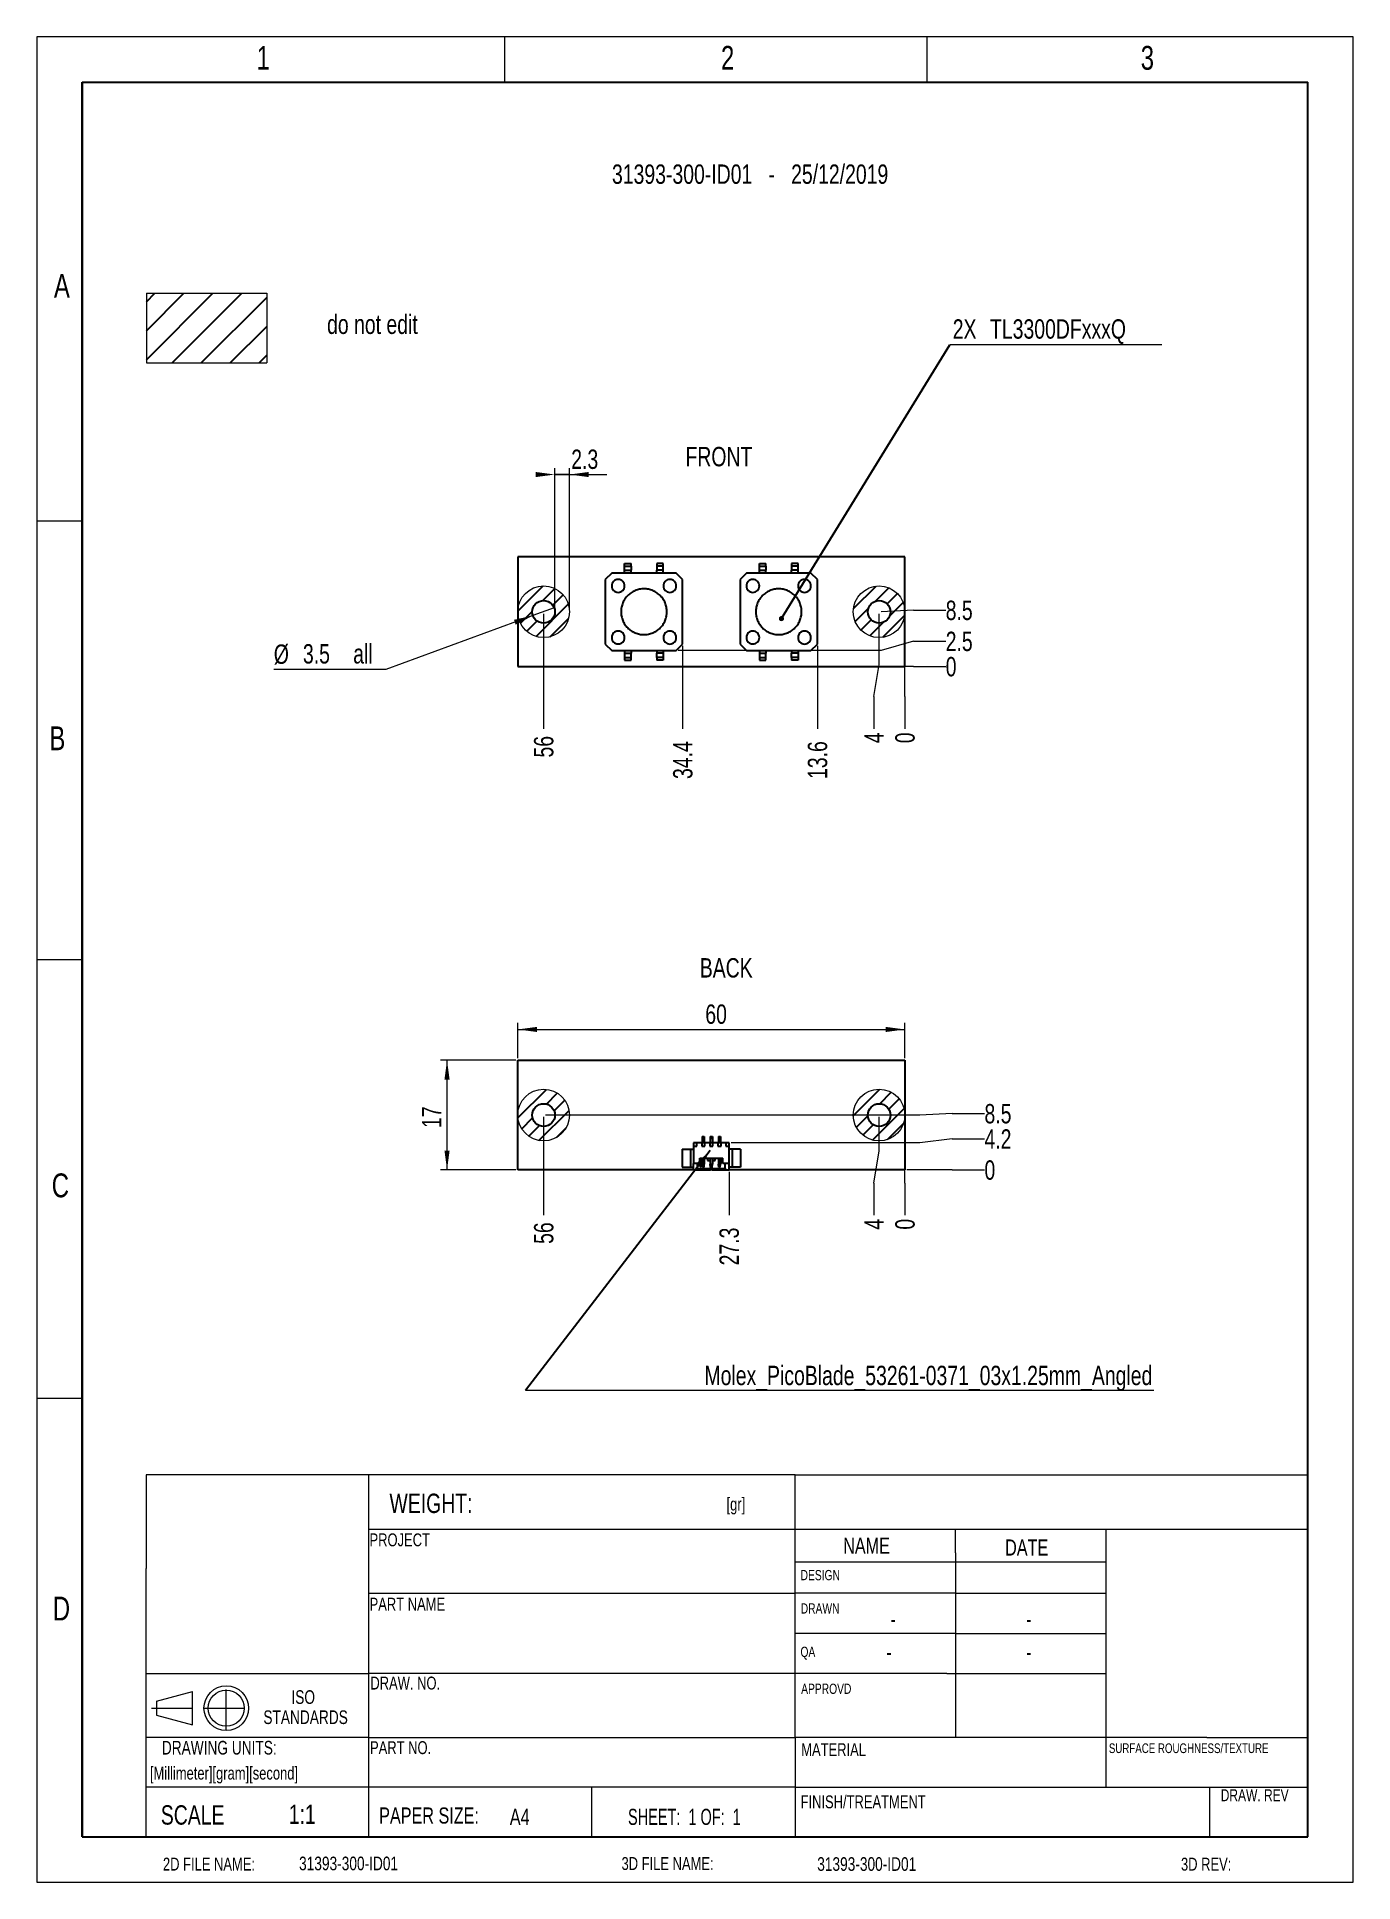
# Model space of a CAD drawing. Header units: millimetres. Extents: x 4 to 208, y 5 to 291.
import ezdxf

# ---------------------------------------------------------------- set-up
doc = ezdxf.new("R2010")
doc.units = ezdxf.units.MM
doc.linetypes.add('CENTER', pattern=[10.16, 6.35, -1.27, 1.27, -1.27])
doc.styles.add('SLDTEXTSTYLE0', font='TXT', dxfattribs={"width": 0.75})
doc.styles.add('SLDTEXTSTYLE1', font='TXT', dxfattribs={"width": 0.671875})
doc.dimstyles.new('SLDDIMSTYLE0', dxfattribs={"dimtxt": 3, "dimasz": 3, "dimexe": 0, "dimexo": 0.0625, "dimgap": 0.75, "dimtad": 0, "dimtih": 1, "dimtoh": 1, "dimdec": 0, "dimrnd": 1e-09, "dimdsep": 46, "dimtxsty": 'SLDTEXTSTYLE0', "dimblk1": 'NONE', "dimblk2": 'NONE', "dimsah": 1, "dimcen": 0.09, "dimadec": 0, "dimazin": 2, "dimtfac": 1, "dimtdec": 0, "dimtofl": 0, "dimtmove": 0, "dimatfit": 3, "dimldrblk": 'NONE', "dimfxl": 1, "dimfrac": 2, "dimtolj": 1, "dimtzin": 12, "dimarcsym": 0})
doc.dimstyles.new('SLDDIMSTYLE1', dxfattribs={"dimtxt": 3, "dimasz": 3, "dimexe": 0, "dimexo": 0.0625, "dimgap": 0.75, "dimtad": 0, "dimtih": 1, "dimtoh": 1, "dimdec": 1, "dimrnd": 1e-09, "dimzin": 12, "dimdsep": 46, "dimtxsty": 'SLDTEXTSTYLE0', "dimblk1": 'NONE', "dimblk2": 'NONE', "dimsah": 1, "dimcen": 0.09, "dimadec": 0, "dimazin": 3, "dimtfac": 1, "dimtdec": 1, "dimtofl": 0, "dimtmove": 0, "dimatfit": 3, "dimldrblk": 'NONE', "dimfxl": 1, "dimfrac": 2, "dimtolj": 1, "dimtzin": 12, "dimarcsym": 0})
doc.dimstyles.new('SLDDIMSTYLE2', dxfattribs={"dimtxt": 3, "dimasz": 3, "dimexe": 0, "dimexo": 0.0625, "dimgap": 0.75, "dimtad": 1, "dimdec": 1, "dimrnd": 1e-09, "dimzin": 12, "dimdsep": 46, "dimtxsty": 'SLDTEXTSTYLE0', "dimsah": 1, "dimcen": 0.09, "dimadec": 0, "dimazin": 3, "dimtfac": 1, "dimtdec": 1, "dimtmove": 0, "dimatfit": 0, "dimfxl": 1, "dimfrac": 2, "dimtolj": 1, "dimtzin": 12, "dimarcsym": 0})
doc.dimstyles.new('SLDDIMSTYLE3', dxfattribs={"dimtxt": 3, "dimasz": 3, "dimexe": 0, "dimexo": 0.0625, "dimgap": 0.75, "dimtad": 0, "dimtih": 1, "dimtoh": 1, "dimdec": 1, "dimrnd": 1e-09, "dimzin": 12, "dimdsep": 46, "dimtxsty": 'SLDTEXTSTYLE0', "dimblk1": 'NONE', "dimsah": 1, "dimcen": 0, "dimadec": 0, "dimazin": 3, "dimtfac": 1, "dimtdec": 1, "dimtmove": 0, "dimatfit": 3, "dimldrblk": 'NONE', "dimfxl": 1, "dimfrac": 2, "dimtolj": 1, "dimtzin": 12, "dimarcsym": 0})
doc.dimstyles.new('SLDDIMSTYLE4', dxfattribs={"dimtxt": 0.18, "dimasz": 0.8, "dimexe": 0, "dimexo": 0.0625, "dimgap": 0, "dimtad": 0, "dimtih": 1, "dimtoh": 1, "dimdec": 0, "dimrnd": 1e-09, "dimzin": 0, "dimdsep": 46, "dimtxsty": 'Standard', "dimblk1": 'DOT', "dimblk2": 'DOT', "dimsah": 1, "dimcen": 0.09, "dimadec": 0, "dimazin": 0, "dimtfac": 0.8, "dimtdec": 0, "dimtofl": 0, "dimtmove": 0, "dimatfit": 3, "dimldrblk": 'DOT', "dimfxl": 1, "dimfrac": 2, "dimtolj": 1, "dimtzin": 0, "dimarcsym": 0})
doc.dimstyles.new('SLDDIMSTYLE5', dxfattribs={"dimtxt": 3, "dimasz": 3, "dimexe": 0, "dimexo": 0.0625, "dimgap": 0.75, "dimtad": 1, "dimdec": 1, "dimrnd": 1e-09, "dimzin": 12, "dimdsep": 46, "dimtxsty": 'SLDTEXTSTYLE0', "dimsah": 1, "dimcen": 0.09, "dimadec": 0, "dimazin": 3, "dimtfac": 1, "dimtdec": 1, "dimtofl": 0, "dimtmove": 0, "dimatfit": 3, "dimfxl": 1, "dimfrac": 2, "dimtolj": 1, "dimtzin": 12, "dimarcsym": 0})
doc.dimstyles.new('SLDDIMSTYLE6', dxfattribs={"dimtxt": 0.18, "dimasz": 3, "dimexe": 0, "dimexo": 0.0625, "dimgap": 0, "dimtad": 0, "dimtih": 1, "dimtoh": 1, "dimdec": 0, "dimrnd": 1e-09, "dimzin": 0, "dimdsep": 46, "dimtxsty": 'Standard', "dimsah": 1, "dimcen": 0.09, "dimadec": 0, "dimazin": 0, "dimtfac": 3, "dimtdec": 0, "dimtofl": 0, "dimtmove": 0, "dimatfit": 3, "dimfxl": 1, "dimfrac": 2, "dimtolj": 1, "dimtzin": 0, "dimarcsym": 0})

# ---------------------------------------------------------------- blocks, each defined once
blk = doc.blocks.new('SW_NOTE_0')
at = {"color": 0, "linetype": 'Continuous', "lineweight": 0, "char_height": 2.117, "attachment_point": 2, "style": 'SLDTEXTSTYLE0'}
for s, insert in [('ISO', (2.28, 2.73)), ('STANDARDS', (2.65, -0.39))]:
    blk.add_mtext(s, dxfattribs=dict(at, insert=insert))
blk = doc.blocks.new('_D')
at = {"color": 7, "linetype": 'Continuous', "lineweight": 18}
for q in [(138.93, 193.82), (138.93, 184.16)]:
    blk.add_line((138.93, 189.16), q, dxfattribs=at)
at = {"color": 7, "linetype": 'Continuous', "lineweight": 18, "insert": (137.44, 181.94), "char_height": 3, "attachment_point": 1, "rotation": 90, "style": 'SLDTEXTSTYLE0'}
blk.add_mtext('0', dxfattribs=at)
blk = doc.blocks.new('_NONE')
blk = doc.blocks.new('_D_1')
at = {"color": 7, "linetype": 'Continuous', "lineweight": 18}
for p, q in [((134.93, 194.16), (134.93, 202.02)), ((134.12, 189.16), (134.93, 194.16)), ((134.12, 189.16), (134.12, 184.16))]:
    blk.add_line(p, q, dxfattribs=at)
at = {"color": 7, "linetype": 'Continuous', "lineweight": 18, "insert": (132.63, 181.94), "char_height": 3, "attachment_point": 1, "rotation": 90, "style": 'SLDTEXTSTYLE0'}
blk.add_mtext('4', dxfattribs=at)
blk = doc.blocks.new('_D_2')
at = {"color": 7, "linetype": 'Continuous', "lineweight": 18}
blk.add_line((125.37, 197.02), (125.37, 184.16), dxfattribs=at)
at = {"color": 7, "linetype": 'Continuous', "lineweight": 18, "insert": (123.88, 176.4), "char_height": 3, "attachment_point": 1, "rotation": 90, "style": 'SLDTEXTSTYLE0'}
blk.add_mtext('13.6', dxfattribs=at)
blk = doc.blocks.new('_D_3')
at = {"color": 7, "linetype": 'Continuous', "lineweight": 18}
blk.add_line((104.48, 197.02), (104.48, 184.16), dxfattribs=at)
at = {"color": 7, "linetype": 'Continuous', "lineweight": 18, "insert": (103, 176.4), "char_height": 3, "attachment_point": 1, "rotation": 90, "style": 'SLDTEXTSTYLE0'}
blk.add_mtext('34.4', dxfattribs=at)
blk = doc.blocks.new('_D_4')
at = {"color": 7, "linetype": 'Continuous', "lineweight": 18}
blk.add_line((82.93, 202.02), (82.93, 184.16), dxfattribs=at)
at = {"color": 7, "linetype": 'Continuous', "lineweight": 18, "insert": (81.44, 179.73), "char_height": 3, "attachment_point": 1, "rotation": 90, "style": 'SLDTEXTSTYLE0'}
blk.add_mtext('56', dxfattribs=at)
blk = doc.blocks.new('_D_5')
at = {"color": 7, "linetype": 'Continuous', "lineweight": 18}
for q in [(138.93, 193.82), (145.25, 193.82)]:
    blk.add_line((140.25, 193.82), q, dxfattribs=at)
at = {"color": 7, "linetype": 'Continuous', "lineweight": 18, "insert": (145.25, 195.31), "char_height": 3, "attachment_point": 1, "style": 'SLDTEXTSTYLE0'}
blk.add_mtext('0', dxfattribs=at)
blk = doc.blocks.new('_D_6')
at = {"color": 7, "linetype": 'Continuous', "lineweight": 18}
for p, q in [((140.25, 197.74), (135.25, 196.32)), ((140.25, 197.74), (145.25, 197.74)), ((135.25, 196.32), (103.78, 196.32))]:
    blk.add_line(p, q, dxfattribs=at)
at = {"color": 7, "linetype": 'Continuous', "lineweight": 18, "insert": (145.25, 199.23), "char_height": 3, "attachment_point": 1, "style": 'SLDTEXTSTYLE0'}
blk.add_mtext('2.5', dxfattribs=at)
blk = doc.blocks.new('_D_7')
at = {"color": 7, "linetype": 'Continuous', "lineweight": 18}
for p, q in [((135.25, 202.32), (135.23, 202.32)), ((140.25, 202.55), (135.25, 202.32)), ((140.25, 202.55), (145.25, 202.55))]:
    blk.add_line(p, q, dxfattribs=at)
at = {"color": 7, "linetype": 'Continuous', "lineweight": 18, "insert": (145.25, 204.04), "char_height": 3, "attachment_point": 1, "style": 'SLDTEXTSTYLE0'}
blk.add_mtext('8.5', dxfattribs=at)
blk = doc.blocks.new('_D_8')
at = {"color": 7, "linetype": 'Continuous', "lineweight": 18}
for p, q in [((84.68, 202.62), (84.68, 224.59)), ((86.93, 223.59), (84.68, 223.59)), ((84.68, 223.59), (92.75, 223.59)), ((86.93, 202.62), (86.93, 224.59)), ((86.93, 223.59), (91.43, 223.59))]:
    blk.add_line(p, q, dxfattribs=at)
for points in [[(84.68, 223.59), (81.68, 223.99), (81.68, 223.19)], [(86.93, 223.59), (89.93, 223.19), (89.93, 223.99)]]:
    blk.add_solid(points, dxfattribs=at)
at = {"color": 7, "linetype": 'Continuous', "lineweight": 18, "insert": (87.21, 227.46), "char_height": 3, "attachment_point": 1, "style": 'SLDTEXTSTYLE0'}
blk.add_mtext('2.3', dxfattribs=at)
blk = doc.blocks.new('_D_9')
at = {"color": 7, "linetype": 'Continuous', "lineweight": 18}
for p, q in [((81.28, 201.72), (58.47, 193.38)), ((84.57, 202.92), (81.28, 201.72)), ((58.47, 193.38), (41.11, 193.38))]:
    blk.add_line(p, q, dxfattribs=at)
blk.add_solid([(81.28, 201.72), (78.33, 201.07), (78.6, 200.32)], dxfattribs=at)
at = {"color": 7, "linetype": 'Continuous', "lineweight": 18, "char_height": 3, "attachment_point": 1, "style": 'SLDTEXTSTYLE0'}
for s, insert in [('%%c', (41.11, 197.25)), ('3.5', (45.63, 197.3)), ('all', (53.42, 197.3))]:
    blk.add_mtext(s, dxfattribs=dict(at, insert=insert))
blk = doc.blocks.new('SW_NOTE_1')
at = {"color": 0, "linetype": 'Continuous', "lineweight": 0}
blk.add_line((32.87, 0), (0, 0), dxfattribs=at)
at = {"color": 0, "linetype": 'Continuous', "lineweight": 0, "char_height": 3, "attachment_point": 1, "style": 'SLDTEXTSTYLE0'}
for s, insert in [('2X', (0.44, 3.96)), ('TL3300DFxxxQ', (6.22, 3.96))]:
    blk.add_mtext(s, dxfattribs=dict(at, insert=insert))
blk = doc.blocks.new('_DOT')
at = {"color": 0, "linetype": 'ByBlock', "lineweight": -2}
blk.add_line((-0.5, 0), (-1, 0), dxfattribs=at)
at = {"color": 0, "linetype": 'ByBlock', "const_width": 0.5}
blk.add_lwpolyline([(-0.25, 0, 1), (0.25, 0, 1)], format="xyb", close=True, dxfattribs=at)
blk = doc.blocks.new('_D_10')
at = {"color": 7, "linetype": 'Continuous', "lineweight": 18}
for p, q in [((141.26, 115.81), (139.23, 115.81)), ((146.26, 115.81), (141.26, 115.81)), ((146.26, 115.81), (151.26, 115.81))]:
    blk.add_line(p, q, dxfattribs=at)
at = {"color": 7, "linetype": 'Continuous', "lineweight": 18, "insert": (151.26, 117.29), "char_height": 3, "attachment_point": 1, "style": 'SLDTEXTSTYLE0'}
blk.add_mtext('0', dxfattribs=at)
blk = doc.blocks.new('_D_11')
at = {"color": 7, "linetype": 'Continuous', "lineweight": 18}
for p, q in [((146.26, 120.62), (141.26, 120.01)), ((146.26, 120.62), (151.26, 120.62)), ((141.26, 120.01), (111.98, 120.01))]:
    blk.add_line(p, q, dxfattribs=at)
at = {"color": 7, "linetype": 'Continuous', "lineweight": 18, "insert": (151.26, 122.1), "char_height": 3, "attachment_point": 1, "style": 'SLDTEXTSTYLE0'}
blk.add_mtext('4.2', dxfattribs=at)
blk = doc.blocks.new('_D_12')
at = {"color": 7, "linetype": 'Continuous', "lineweight": 18}
for p, q in [((141.26, 124.31), (83.23, 124.31)), ((146.26, 124.53), (141.26, 124.31)), ((146.26, 124.53), (151.26, 124.53))]:
    blk.add_line(p, q, dxfattribs=at)
at = {"color": 7, "linetype": 'Continuous', "lineweight": 18, "insert": (151.26, 126.02), "char_height": 3, "attachment_point": 1, "style": 'SLDTEXTSTYLE0'}
blk.add_mtext('8.5', dxfattribs=at)
blk = doc.blocks.new('_D_13')
at = {"color": 7, "linetype": 'Continuous', "lineweight": 18}
for q in [(138.93, 115.81), (138.93, 108.77)]:
    blk.add_line((138.93, 113.77), q, dxfattribs=at)
at = {"color": 7, "linetype": 'Continuous', "lineweight": 18, "insert": (137.44, 106.55), "char_height": 3, "attachment_point": 1, "rotation": 90, "style": 'SLDTEXTSTYLE0'}
blk.add_mtext('0', dxfattribs=at)
blk = doc.blocks.new('_D_14')
at = {"color": 7, "linetype": 'Continuous', "lineweight": 18}
for p, q in [((134.93, 118.77), (134.93, 124.01)), ((134.12, 113.77), (134.93, 118.77)), ((134.12, 113.77), (134.12, 108.77))]:
    blk.add_line(p, q, dxfattribs=at)
at = {"color": 7, "linetype": 'Continuous', "lineweight": 18, "insert": (132.63, 106.55), "char_height": 3, "attachment_point": 1, "rotation": 90, "style": 'SLDTEXTSTYLE0'}
blk.add_mtext('4', dxfattribs=at)
blk = doc.blocks.new('_D_15')
at = {"color": 7, "linetype": 'Continuous', "lineweight": 18}
blk.add_line((111.68, 115.51), (111.68, 108.77), dxfattribs=at)
at = {"color": 7, "linetype": 'Continuous', "lineweight": 18, "insert": (110.19, 101.01), "char_height": 3, "attachment_point": 1, "rotation": 90, "style": 'SLDTEXTSTYLE0'}
blk.add_mtext('27.3', dxfattribs=at)
blk = doc.blocks.new('_D_16')
at = {"color": 7, "linetype": 'Continuous', "lineweight": 18}
blk.add_line((82.93, 124.01), (82.93, 108.77), dxfattribs=at)
at = {"color": 7, "linetype": 'Continuous', "lineweight": 18, "insert": (81.44, 104.34), "char_height": 3, "attachment_point": 1, "rotation": 90, "style": 'SLDTEXTSTYLE0'}
blk.add_mtext('56', dxfattribs=at)
blk = doc.blocks.new('_D_17')
at = {"color": 7, "linetype": 'Continuous', "lineweight": 18}
for p, q in [((78.63, 132.81), (66.96, 132.81)), ((67.96, 115.81), (67.96, 132.81)), ((78.63, 115.81), (66.96, 115.81))]:
    blk.add_line(p, q, dxfattribs=at)
for points in [[(67.96, 132.81), (67.56, 129.81), (68.36, 129.81)], [(67.96, 115.81), (68.36, 118.81), (67.56, 118.81)]]:
    blk.add_solid(points, dxfattribs=at)
at = {"color": 7, "linetype": 'Continuous', "lineweight": 18, "insert": (64.09, 122.3), "char_height": 3, "attachment_point": 1, "rotation": 90, "style": 'SLDTEXTSTYLE0'}
blk.add_mtext('17', dxfattribs=at)
blk = doc.blocks.new('_D_18')
at = {"color": 7, "linetype": 'Continuous', "lineweight": 18}
for p, q in [((78.93, 133.11), (78.93, 138.58)), ((78.93, 137.58), (138.93, 137.58)), ((138.93, 133.11), (138.93, 138.58))]:
    blk.add_line(p, q, dxfattribs=at)
for points in [[(78.93, 137.58), (81.93, 137.18), (81.93, 137.98)], [(138.93, 137.58), (135.93, 137.98), (135.93, 137.18)]]:
    blk.add_solid(points, dxfattribs=at)
at = {"color": 7, "linetype": 'Continuous', "lineweight": 18, "insert": (107.99, 141.45), "char_height": 3, "attachment_point": 1, "style": 'SLDTEXTSTYLE0'}
blk.add_mtext('60', dxfattribs=at)
blk = doc.blocks.new('SW_NOTE_2')
at = {"color": 0, "linetype": 'Continuous', "lineweight": 0}
blk.add_line((97.37, 0), (0, 0), dxfattribs=at)
at = {"color": 0, "linetype": 'Continuous', "lineweight": 0, "insert": (97.14, 3.85), "char_height": 3, "attachment_point": 3, "style": 'SLDTEXTSTYLE0'}
blk.add_mtext('Molex_PicoBlade_53261-0371_03x1.25mm_Angled', dxfattribs=at)

msp = doc.modelspace()

# ---------------------------------------------------------------- hatches: boundary and pattern name
at = {"linetype": 'Continuous'}
h = msp.add_hatch(dxfattribs=at)
h.set_pattern_fill('ANSI31', style=0)
h.paths.add_polyline_path([(21.37, 240.88), (40.01, 240.88), (40.01, 251.69), (21.37, 251.69)], flags=0)
h = msp.add_hatch(dxfattribs=at)
h.set_pattern_fill('ANSI31', scale=0.5, style=0)
edge = h.paths.add_edge_path(flags=0)
edge.add_arc((82.93, 202.32), 4, 0, 360)
edge = h.paths.add_edge_path(flags=0)
edge.add_arc((82.93, 202.32), 1.75, 0, 360)
h = msp.add_hatch(dxfattribs=at)
h.set_pattern_fill('ANSI31', scale=0.5, style=0)
edge = h.paths.add_edge_path(flags=0)
edge.add_arc((134.93, 202.32), 4, 0, 360)
edge = h.paths.add_edge_path(flags=0)
edge.add_arc((134.93, 202.32), 1.75, 0, 360)
h = msp.add_hatch(dxfattribs=at)
h.set_pattern_fill('ANSI31', scale=0.5, style=0)
edge = h.paths.add_edge_path(flags=0)
edge.add_arc((82.93, 124.31), 4, 0, 360)
edge = h.paths.add_edge_path(flags=0)
edge.add_arc((82.93, 124.31), 1.75, 0, 360)
h = msp.add_hatch(dxfattribs=at)
h.set_pattern_fill('ANSI31', scale=0.5, style=0)
edge = h.paths.add_edge_path(flags=0)
edge.add_arc((134.93, 124.31), 4, 0, 360)
edge = h.paths.add_edge_path(flags=0)
edge.add_arc((134.93, 124.31), 1.75, 0, 360)

# ---------------------------------------------------------------- linework, layer by layer
at = {"color": 7, "linetype": 'Continuous', "lineweight": 18}
for p, q in [((4.39, 291.42), (4.39, 5.42)), ((208.39, 291.42), (4.39, 291.42)), ((76.87, 291.42), (76.87, 284.42)), ((142.35, 291.42), (142.35, 284.42)), ((208.39, 5.42), (208.39, 291.42)), ((201.39, 284.42), (52.43, 284.42)), ((52.43, 284.42), (201.39, 284.42)), ((201.39, 258.96), (201.39, 284.42)), ((201.39, 258.96), (201.39, 284.42)), ((21.37, 251.69), (40.01, 251.69)), ((21.37, 251.69), (21.37, 240.88)), ((40.01, 251.69), (40.01, 240.88)), ((21.37, 240.88), (40.01, 240.88)), ((4.39, 216.42), (11.39, 216.42)), ((4.39, 148.42), (11.39, 148.42)), ((4.39, 80.42), (11.39, 80.42)), ((55.77, 68.54), (21.33, 68.54)), ((21.33, 68.54), (21.33, 54.01)), ((121.91, 68.54), (55.77, 68.54)), ((55.77, 68.54), (55.77, 60.1)), ((121.91, 60.1), (121.91, 68.54)), ((121.91, 68.54), (201.39, 68.54)), ((55.77, 60.1), (201.39, 60.1)), ((55.77, 60.1), (55.77, 20.12)), ((121.91, 27.81), (121.91, 60.1)), ((146.78, 56.46), (146.78, 60.1)), ((170.06, 60.1), (170.06, 27.81)), ((170.06, 55), (121.91, 55)), ((146.78, 56.46), (146.78, 50.2)), ((21.33, 27.81), (21.33, 54.01)), ((55.77, 50.2), (121.91, 50.2)), ((146.78, 50.2), (121.91, 50.2)), ((146.78, 50.2), (146.78, 43.94)), ((146.78, 50.2), (170.06, 50.2)), ((146.78, 43.94), (121.91, 43.94)), ((146.78, 43.94), (146.78, 27.81)), ((146.78, 43.94), (170.06, 43.94)), ((21.33, 37.74), (55.77, 37.74)), ((121.91, 37.74), (55.77, 37.74)), ((145.43, 37.74), (121.91, 37.74)), ((145.43, 37.74), (170.06, 37.74)), ((21.33, 27.81), (21.33, 35.51)), ((21.33, 27.81), (21.33, 35.51)), ((22.93, 33.49), (28.49, 34.98)), ((28.49, 29.78), (28.49, 34.98)), ((22.93, 33.49), (22.93, 31.28)), ((22.93, 31.28), (28.49, 29.78)), ((55.77, 27.81), (21.33, 27.81)), ((21.33, 20.12), (21.33, 27.81)), ((55.77, 27.81), (121.91, 27.81)), ((121.91, 27.81), (121.91, 12.42)), ((170.06, 27.81), (121.91, 27.81)), ((170.06, 27.81), (170.06, 20.12)), ((185.73, 27.81), (170.06, 27.81)), ((185.73, 27.81), (201.39, 27.81)), ((21.33, 12.42), (21.33, 20.12)), ((121.91, 20.12), (21.33, 20.12)), ((55.77, 20.12), (55.77, 12.42)), ((90.37, 20.12), (90.37, 12.42)), ((121.91, 20.12), (201.39, 20.12)), ((186.14, 20.12), (186.14, 12.42)), ((4.39, 5.42), (208.39, 5.42))]:
    msp.add_line(p, q, dxfattribs=at)
at = {"color": 7, "linetype": 'Continuous', "lineweight": 25}
for p, q in [((11.39, 284.42), (201.39, 284.42)), ((11.39, 12.42), (11.39, 284.42)), ((11.39, 284.42), (11.39, 12.42)), ((201.39, 12.42), (201.39, 284.42)), ((201.39, 12.42), (201.39, 284.42)), ((78.93, 210.82), (78.93, 193.82)), ((138.93, 210.82), (78.93, 210.82)), ((95.48, 209.82), (96.48, 209.82)), ((95.48, 209.41), (95.48, 209.82)), ((95.48, 209.41), (96.48, 209.41)), ((95.48, 208.75), (95.48, 209.41)), ((96.48, 209.41), (96.48, 209.82)), ((96.48, 209.41), (96.48, 208.75)), ((101.48, 209.82), (100.48, 209.82)), ((100.48, 209.82), (100.48, 209.41)), ((101.48, 209.41), (100.48, 209.41)), ((100.48, 209.41), (100.48, 208.75)), ((101.48, 209.41), (101.48, 209.82)), ((101.48, 208.75), (101.48, 209.41)), ((116.37, 209.82), (117.37, 209.82)), ((116.37, 209.41), (116.37, 209.82)), ((116.37, 209.41), (117.37, 209.41)), ((116.37, 208.75), (116.37, 209.41)), ((117.37, 209.41), (117.37, 209.82)), ((117.37, 209.41), (117.37, 208.75)), ((122.37, 209.82), (121.37, 209.82)), ((121.37, 209.82), (121.37, 209.41)), ((122.37, 209.41), (121.37, 209.41)), ((121.37, 209.41), (121.37, 208.75)), ((122.37, 209.41), (122.37, 209.82)), ((122.37, 208.75), (122.37, 209.41)), ((138.93, 193.82), (138.93, 210.82)), ((93.48, 208.32), (92.48, 207.32)), ((92.48, 207.32), (92.48, 197.32)), ((103.48, 208.32), (93.48, 208.32)), ((95.48, 208.75), (96.48, 208.75)), ((95.48, 208.32), (95.48, 208.75)), ((96.48, 208.32), (96.48, 208.75)), ((101.48, 208.75), (100.48, 208.75)), ((100.48, 208.32), (100.48, 208.75)), ((101.48, 208.32), (101.48, 208.75)), ((104.48, 207.32), (103.48, 208.32)), ((104.48, 197.32), (104.48, 207.32)), ((114.37, 208.32), (113.37, 207.32)), ((113.37, 207.32), (113.37, 197.32)), ((124.37, 208.32), (114.37, 208.32)), ((116.37, 208.75), (117.37, 208.75)), ((116.37, 208.32), (116.37, 208.75)), ((117.37, 208.32), (117.37, 208.75)), ((122.37, 208.75), (121.37, 208.75)), ((121.37, 208.32), (121.37, 208.75)), ((122.37, 208.32), (122.37, 208.75)), ((125.37, 207.32), (124.37, 208.32)), ((125.37, 197.32), (125.37, 207.32)), ((92.48, 197.32), (93.48, 196.32)), ((93.48, 196.32), (103.48, 196.32)), ((95.48, 196.32), (95.48, 195.9)), ((95.48, 195.9), (96.48, 195.9)), ((95.48, 195.9), (95.48, 195.24)), ((95.48, 195.24), (96.48, 195.24)), ((95.48, 195.24), (95.48, 194.82)), ((95.48, 194.82), (96.48, 194.82)), ((96.48, 196.32), (96.48, 195.9)), ((96.48, 195.24), (96.48, 195.9)), ((96.48, 194.82), (96.48, 195.24)), ((100.48, 196.32), (100.48, 195.9)), ((101.48, 195.9), (100.48, 195.9)), ((100.48, 195.24), (100.48, 195.9)), ((101.48, 195.24), (100.48, 195.24)), ((100.48, 195.24), (100.48, 194.82)), ((101.48, 194.82), (100.48, 194.82)), ((101.48, 196.32), (101.48, 195.9)), ((101.48, 195.9), (101.48, 195.24)), ((101.48, 195.24), (101.48, 194.82)), ((103.48, 196.32), (104.48, 197.32)), ((113.37, 197.32), (114.37, 196.32)), ((114.37, 196.32), (124.37, 196.32)), ((116.37, 196.32), (116.37, 195.9)), ((116.37, 195.9), (117.37, 195.9)), ((116.37, 195.9), (116.37, 195.24)), ((116.37, 195.24), (117.37, 195.24)), ((116.37, 195.24), (116.37, 194.82)), ((116.37, 194.82), (117.37, 194.82)), ((117.37, 196.32), (117.37, 195.9)), ((117.37, 195.24), (117.37, 195.9)), ((117.37, 194.82), (117.37, 195.24)), ((121.37, 196.32), (121.37, 195.9)), ((122.37, 195.9), (121.37, 195.9)), ((121.37, 195.24), (121.37, 195.9)), ((122.37, 195.24), (121.37, 195.24)), ((121.37, 195.24), (121.37, 194.82)), ((122.37, 194.82), (121.37, 194.82)), ((122.37, 196.32), (122.37, 195.9)), ((122.37, 195.9), (122.37, 195.24)), ((122.37, 195.24), (122.37, 194.82)), ((124.37, 196.32), (125.37, 197.32)), ((78.93, 193.82), (138.93, 193.82)), ((78.93, 115.81), (78.93, 132.81)), ((78.93, 132.81), (138.93, 132.81)), ((138.93, 132.81), (138.93, 115.81)), ((107.52, 121.01), (107.84, 121.01)), ((107.52, 121.01), (107.52, 120.71)), ((107.52, 120.71), (107.84, 120.71)), ((107.52, 120.71), (107.52, 120.01)), ((107.84, 121.01), (107.84, 120.71)), ((107.84, 120.71), (107.84, 120.01)), ((108.77, 121.01), (109.09, 121.01)), ((108.77, 121.01), (108.77, 120.71)), ((108.77, 120.71), (109.09, 120.71)), ((108.77, 120.71), (108.77, 120.01)), ((109.09, 121.01), (109.09, 120.71)), ((109.09, 120.71), (109.09, 120.01)), ((110.02, 121.01), (110.34, 121.01)), ((110.02, 121.01), (110.02, 120.71)), ((110.02, 120.71), (110.34, 120.71)), ((110.02, 120.71), (110.02, 120.01)), ((110.34, 121.01), (110.34, 120.71)), ((110.34, 120.71), (110.34, 120.01)), ((104.43, 119.01), (104.43, 116.21)), ((104.43, 119.01), (105.68, 119.01)), ((105.68, 119.01), (106.18, 119.01)), ((105.68, 119.01), (105.68, 116.21)), ((106.18, 120.01), (106.18, 119.51)), ((106.68, 120.01), (106.18, 120.01)), ((106.18, 119.51), (106.18, 116.81)), ((106.18, 119.51), (106.68, 119.51)), ((106.68, 119.51), (106.68, 120.01)), ((107.43, 120.01), (106.68, 120.01)), ((107.13, 117.61), (110.73, 117.61)), ((107.13, 116.81), (107.13, 117.61)), ((107.43, 120.01), (107.43, 119.51)), ((107.93, 120.01), (107.43, 120.01)), ((107.43, 119.51), (107.93, 119.51)), ((107.52, 117.61), (107.52, 116.71)), ((107.84, 117.61), (107.84, 116.71)), ((107.93, 119.51), (107.93, 120.01)), ((108.68, 120.01), (107.93, 120.01)), ((108.35, 117.61), (108.35, 117.26)), ((108.68, 120.01), (108.68, 119.51)), ((109.18, 120.01), (108.68, 120.01)), ((108.68, 119.51), (109.18, 119.51)), ((108.77, 117.61), (108.77, 116.71)), ((109.09, 117.61), (109.09, 116.71)), ((109.18, 119.51), (109.18, 120.01)), ((109.93, 120.01), (109.18, 120.01)), ((109.5, 117.26), (109.5, 117.61)), ((109.93, 120.01), (109.93, 119.51)), ((110.43, 120.01), (109.93, 120.01)), ((109.93, 119.51), (110.43, 119.51)), ((110.02, 117.61), (110.02, 116.71)), ((110.34, 117.61), (110.34, 116.71)), ((110.43, 119.51), (110.43, 120.01)), ((111.18, 120.01), (110.43, 120.01)), ((110.73, 116.81), (110.73, 117.61)), ((111.18, 120.01), (111.18, 119.51)), ((111.68, 120.01), (111.18, 120.01)), ((111.18, 119.51), (111.68, 119.51)), ((111.68, 119.51), (111.68, 120.01)), ((111.68, 116.81), (111.68, 119.51)), ((112.18, 119.01), (111.68, 119.01)), ((112.18, 119.01), (112.18, 116.21)), ((113.43, 119.01), (112.18, 119.01)), ((113.43, 119.01), (113.43, 116.21)), ((106.18, 115.81), (78.93, 115.81)), ((104.43, 116.21), (105.68, 116.21)), ((105.68, 116.21), (106.18, 116.21)), ((107.13, 116.81), (106.18, 116.81)), ((106.18, 115.81), (106.18, 116.81)), ((106.18, 115.81), (106.58, 115.81)), ((106.58, 115.81), (106.78, 116.01)), ((106.58, 115.81), (108.78, 115.81)), ((106.78, 116.01), (106.78, 116.81)), ((106.78, 116.01), (108.78, 116.01)), ((107.52, 116.71), (107.84, 116.71)), ((107.57, 116.21), (107.52, 116.71)), ((107.57, 116.21), (107.79, 116.21)), ((107.79, 116.21), (107.84, 116.71)), ((108.35, 117.26), (108.77, 117.26)), ((108.77, 116.71), (109.09, 116.71)), ((108.82, 116.21), (108.77, 116.71)), ((108.78, 116.61), (108.78, 116.01)), ((108.78, 115.81), (108.78, 116.01)), ((109.08, 115.81), (108.78, 115.81)), ((108.82, 116.21), (109.04, 116.21)), ((109.04, 116.21), (109.09, 116.71)), ((109.08, 116.01), (109.08, 116.61)), ((109.08, 116.01), (111.08, 116.01)), ((109.08, 116.01), (109.08, 115.81)), ((109.08, 115.81), (111.28, 115.81)), ((109.09, 117.26), (109.5, 117.26)), ((110.02, 116.71), (110.34, 116.71)), ((110.07, 116.21), (110.02, 116.71)), ((110.07, 116.21), (110.29, 116.21)), ((110.29, 116.21), (110.34, 116.71)), ((111.68, 116.81), (110.73, 116.81)), ((111.08, 116.01), (111.08, 116.81)), ((111.28, 115.81), (111.08, 116.01)), ((111.28, 115.81), (111.68, 115.81)), ((111.68, 115.81), (111.68, 116.81)), ((112.18, 116.21), (111.68, 116.21)), ((138.93, 115.81), (111.68, 115.81)), ((113.43, 116.21), (112.18, 116.21)), ((11.39, 12.42), (201.39, 12.42)), ((11.39, 12.42), (201.39, 12.42))]:
    msp.add_line(p, q, dxfattribs=at)
at = {"color": 7, "linetype": 'CENTER', "lineweight": 18}
for p, q in [((33.74, 28.92), (33.74, 35.85)), ((22.17, 32.38), (29.19, 32.38)), ((30.28, 32.38), (37.2, 32.38))]:
    msp.add_line(p, q, dxfattribs=at)
at = {"color": 7, "linetype": 'Continuous', "lineweight": 18}
for centre, radius in [((82.93, 202.32), 4), ((134.93, 202.32), 4), ((82.93, 124.31), 4), ((134.93, 124.31), 4), ((33.74, 32.38), 3.46), ((33.74, 32.38), 2.8)]:
    msp.add_circle(centre, radius, dxfattribs=at)
at = {"color": 7, "linetype": 'Continuous', "lineweight": 25}
for centre in [(82.93, 202.32), (134.93, 202.32), (82.93, 124.31), (134.93, 124.31)]:
    msp.add_circle(centre, 1.75, dxfattribs=at)
for points in [[(94.48, 205.32), (94.35, 205.34), (94.09, 205.37), (93.76, 205.6), (93.54, 205.93), (93.46, 206.32), (93.54, 206.71), (93.76, 207.05), (94.09, 207.27), (94.48, 207.35), (94.88, 207.27), (95.21, 207.05), (95.43, 206.71), (95.51, 206.32), (95.43, 205.93), (95.21, 205.6), (94.88, 205.37), (94.62, 205.34), (94.48, 205.32)], [(102.48, 205.32), (102.35, 205.34), (102.09, 205.37), (101.76, 205.6), (101.54, 205.93), (101.46, 206.32), (101.54, 206.71), (101.76, 207.05), (102.09, 207.27), (102.48, 207.35), (102.88, 207.27), (103.21, 207.05), (103.43, 206.71), (103.51, 206.32), (103.43, 205.93), (103.21, 205.6), (102.88, 205.37), (102.62, 205.34), (102.48, 205.32)], [(115.37, 205.32), (115.24, 205.34), (114.97, 205.37), (114.64, 205.6), (114.42, 205.93), (114.34, 206.32), (114.42, 206.71), (114.64, 207.05), (114.97, 207.27), (115.37, 207.35), (115.76, 207.27), (116.09, 207.05), (116.32, 206.71), (116.39, 206.32), (116.32, 205.93), (116.09, 205.6), (115.76, 205.37), (115.5, 205.34), (115.37, 205.32)], [(123.37, 205.32), (123.24, 205.34), (122.97, 205.37), (122.64, 205.6), (122.42, 205.93), (122.34, 206.32), (122.42, 206.71), (122.64, 207.05), (122.97, 207.27), (123.37, 207.35), (123.76, 207.27), (124.09, 207.05), (124.32, 206.71), (124.39, 206.32), (124.32, 205.93), (124.09, 205.6), (123.76, 205.37), (123.5, 205.34), (123.37, 205.32)], [(94.93, 202.32), (94.95, 202.55), (94.97, 203.02), (95.19, 203.69), (95.51, 204.31), (95.96, 204.85), (96.5, 205.29), (97.12, 205.62), (97.79, 205.83), (98.48, 205.9), (99.18, 205.83), (99.85, 205.62), (100.47, 205.29), (101.01, 204.85), (101.46, 204.31), (101.79, 203.69), (101.99, 203.02), (102.06, 202.32), (101.99, 201.63), (101.79, 200.95), (101.46, 200.34), (101.01, 199.8), (100.47, 199.35), (99.85, 199.02), (99.18, 198.82), (98.48, 198.75), (97.79, 198.82), (97.12, 199.02), (96.5, 199.35), (95.96, 199.8), (95.51, 200.34), (95.19, 200.95), (94.97, 201.63), (94.95, 202.09), (94.93, 202.32)], [(115.82, 202.32), (115.83, 202.55), (115.86, 203.02), (116.07, 203.69), (116.4, 204.31), (116.84, 204.85), (117.38, 205.29), (118, 205.62), (118.67, 205.83), (119.37, 205.9), (120.06, 205.83), (120.73, 205.62), (121.35, 205.29), (121.89, 204.85), (122.34, 204.31), (122.67, 203.69), (122.87, 203.02), (122.94, 202.32), (122.87, 201.63), (122.67, 200.95), (122.34, 200.34), (121.89, 199.8), (121.35, 199.35), (120.73, 199.02), (120.06, 198.82), (119.37, 198.75), (118.67, 198.82), (118, 199.02), (117.38, 199.35), (116.84, 199.8), (116.4, 200.34), (116.07, 200.95), (115.86, 201.63), (115.83, 202.09), (115.82, 202.32)], [(94.48, 199.32), (94.62, 199.31), (94.88, 199.28), (95.21, 199.05), (95.43, 198.72), (95.51, 198.32), (95.43, 197.93), (95.21, 197.6), (94.88, 197.37), (94.48, 197.3), (94.09, 197.37), (93.76, 197.6), (93.54, 197.93), (93.46, 198.32), (93.54, 198.72), (93.76, 199.05), (94.09, 199.28), (94.35, 199.31), (94.48, 199.32)], [(102.48, 197.32), (102.35, 197.34), (102.09, 197.37), (101.76, 197.6), (101.54, 197.93), (101.46, 198.32), (101.54, 198.71), (101.76, 199.05), (102.09, 199.27), (102.48, 199.35), (102.88, 199.27), (103.21, 199.05), (103.43, 198.71), (103.51, 198.32), (103.43, 197.93), (103.21, 197.6), (102.88, 197.37), (102.62, 197.34), (102.48, 197.32)], [(115.37, 199.32), (115.5, 199.31), (115.76, 199.28), (116.09, 199.05), (116.32, 198.72), (116.39, 198.32), (116.32, 197.93), (116.09, 197.6), (115.76, 197.37), (115.37, 197.3), (114.97, 197.37), (114.64, 197.6), (114.42, 197.93), (114.34, 198.32), (114.42, 198.72), (114.64, 199.05), (114.97, 199.28), (115.24, 199.31), (115.37, 199.32)], [(123.37, 197.32), (123.24, 197.34), (122.97, 197.37), (122.64, 197.6), (122.42, 197.93), (122.34, 198.32), (122.42, 198.71), (122.64, 199.05), (122.97, 199.27), (123.37, 199.35), (123.76, 199.27), (124.09, 199.05), (124.32, 198.71), (124.39, 198.32), (124.32, 197.93), (124.09, 197.6), (123.76, 197.37), (123.5, 197.34), (123.37, 197.32)]]:
    msp.add_open_spline(points, degree=3, dxfattribs=at)

# ---------------------------------------------------------------- block references
at = {"color": 7, "linetype": 'Continuous', "lineweight": 0}
for name, p in [('SW_NOTE_1', (145.9, 243.69)), ('SW_NOTE_2', (80.14, 81.6)), ('SW_NOTE_0', (43.39, 32.43))]:
    msp.add_blockref(name, p, dxfattribs=at)

# ---------------------------------------------------------------- texts
for s, insert, char_height, attachment_point, style in [('1', (38.45, 290.03), 3.7, 1, 'SLDTEXTSTYLE0'), ('2', (110.42, 290.03), 3.7, 1, 'SLDTEXTSTYLE0'), ('3', (175.48, 290.03), 3.7, 1, 'SLDTEXTSTYLE0'), ('31393-300-ID01   -   25/12/2019', (136.35, 271.65), 3, 3, 'SLDTEXTSTYLE0'), ('A', (7.03, 254.69), 3.7, 1, 'SLDTEXTSTYLE0'), ('do not edit', (63.42, 248.38), 3, 3, 'SLDTEXTSTYLE0'), ('FRONT', (115.28, 227.87), 3, 3, 'SLDTEXTSTYLE0'), ('B', (6.33, 184.56), 3.7, 1, 'SLDTEXTSTYLE0'), ('BACK', (115.33, 148.63), 3, 3, 'SLDTEXTSTYLE0'), ('C', (6.69, 115.26), 3.7, 1, 'SLDTEXTSTYLE0'), ('WEIGHT:', (71.91, 65.63), 3, 3, 'SLDTEXTSTYLE0'), ('D', (6.86, 49.67), 3.7, 1, 'SLDTEXTSTYLE0'), ('-', (137.12, 47.35), 2.38, 2, 'SLDTEXTSTYLE0'), ('-', (158.13, 47.35), 2.38, 2, 'SLDTEXTSTYLE0'), ('-', (136.46, 42.24), 2.38, 2, 'SLDTEXTSTYLE0'), ('-', (158.13, 42.24), 2.38, 2, 'SLDTEXTSTYLE0'), ('DRAWING UNITS:', (32.66, 27.31), 2.1167, 2, 'SLDTEXTSTYLE0'), ('A4', (77.69, 16.78), 2.5, 1, 'SLDTEXTSTYLE0'), ('SHEET:  1 OF:  1', (96.01, 16.78), 2.5, 1, 'SLDTEXTSTYLE1')]:
    msp.add_mtext(s, dxfattribs=dict(at, insert=insert, char_height=char_height, attachment_point=attachment_point, style=style))
at = {"color": 7, "linetype": 'Continuous', "lineweight": 0, "rotation": 0, "style": 'SLDTEXTSTYLE0'}
for s, insert, char_height, attachment_point in [('[gr]', (111.28, 65.01), 2, 1), ('PROJECT', (55.95, 59.47), 2, 1), ('NAME', (129.36, 58.82), 2.5, 1), ('DATE', (154.46, 58.53), 2.5, 1), ('DESIGN', (122.76, 53.8), 1.587, 1), ('PART NAME', (55.96, 49.5), 2, 1), ('DRAWN', (122.78, 48.63), 1.587, 1), ('QA', (122.74, 41.9), 1.587, 1), ('DRAW. NO.', (56.08, 37.27), 2, 1), ('APPROVD', (122.85, 36.18), 1.587, 1), ('PART NO.', (56.03, 27.26), 2, 1), ('MATERIAL', (122.86, 26.95), 2, 1), ('SURFACE ROUGHNESS/TEXTURE', (170.54, 26.92), 1.5, 1), ('[Millimeter][gram][second]', (21.91, 23.31), 2, 1), ('SCALE', (23.6, 17.33), 3, 1), ('1:1', (43.43, 17.44), 3, 1), ('FINISH/TREATMENT', (122.76, 18.86), 2, 1), ('DRAW. REV', (187.88, 19.81), 1.852, 1), ('PAPER SIZE:', (57.44, 16.99), 2.5, 1), ('2D FILE NAME:', (23.93, 9.21), 2, 1), ('31393-300-ID01', (52.7, 9.37), 2.1167, 2), ('3D FILE NAME:', (95.01, 9.3), 2, 1), ('31393-300-ID01', (133.01, 9.28), 2.1167, 2), ('3D REV:', (181.72, 9.2), 2, 1)]:
    msp.add_mtext(s, dxfattribs=dict(at, insert=insert, char_height=char_height, attachment_point=attachment_point))

# ---------------------------------------------------------------- dimensions: what is measured, and where the dimension line sits
at = {"color": 7, "linetype": 'Continuous', "lineweight": 18}
for base, p1, p2, dimstyle, picture, middle in [((84.67599003, 223.59361003), (86.92599003, 202.32216353), (84.67599003, 202.32216353), 'SLDDIMSTYLE2', '_D_8', (89.98250915, 223.59361003)), ((138.93, 137.58), (78.93, 132.81), (138.93, 132.81), 'SLDDIMSTYLE5', '_D_18', (110.21, 137.58))]:
    dim = msp.add_linear_dim(base=base, p1=p1, p2=p2, dimstyle=dimstyle, dxfattribs=at)
    dim.commit()
    dim.dimension.update_dxf_attribs({"geometry": picture, "text_midpoint": middle, "dimtype": 160})
for feature_location, offset, dtype, origin, dimstyle, picture, middle in [((134.93, 202.32), (10.33, 0.23), 0, (138.93, 193.82), 'SLDDIMSTYLE1', '_D_7', (148.02, 202.55)), ((82.93, 202.32), (0, -18.16), 1, (138.93, 193.82), 'SLDDIMSTYLE1', '_D_4', (82.93, 181.94)), ((134.93, 202.32), (-0.81, -18.16), 1, (138.93, 193.82), 'SLDDIMSTYLE1', '_D_1', (134.12, 183.05)), ((103.48, 196.32), (41.77, 1.42), 0, (138.93, 193.82), 'SLDDIMSTYLE1', '_D_6', (148.02, 197.74)), ((104.4847, 197.3222), (0, -13.1609), 1, (138.926, 193.8222), 'SLDDIMSTYLE1', '_D_3', (104.4847, 180.2821)), ((125.37, 197.32), (0, -13.16), 1, (138.93, 193.82), 'SLDDIMSTYLE1', '_D_2', (125.37, 180.28)), ((138.92599003, 193.82216353), (6.32537181, 0), 0, (138.92599003, 193.82216353), 'SLDDIMSTYLE0', '_D_5', (146.35969519, 193.82216353)), ((138.92599003, 193.82216353), (0, -9.66094114), 1, (138.92599003, 193.82216353), 'SLDDIMSTYLE0', '_D', (138.92599003, 183.05288904)), ((82.93, 124.31), (68.33, 0.23), 0, (138.93, 115.81), 'SLDDIMSTYLE1', '_D_12', (154.03, 124.53)), ((82.93, 124.31), (0, -15.54), 1, (138.93, 115.81), 'SLDDIMSTYLE1', '_D_16', (82.93, 106.55)), ((134.93, 124.31), (-0.81, -15.54), 1, (138.93, 115.81), 'SLDDIMSTYLE1', '_D_14', (134.12, 107.66)), ((111.68, 120.01), (39.58, 0.61), 0, (138.93, 115.81), 'SLDDIMSTYLE1', '_D_11', (154.03, 120.62)), ((138.92599003, 115.80538849), (12.33105152, 0), 0, (138.92599003, 115.80538849), 'SLDDIMSTYLE0', '_D_10', (152.3653749, 115.80538849)), ((111.67599003, 115.80538849), (0, -7.03629289), 1, (138.92599003, 115.80538849), 'SLDDIMSTYLE1', '_D_15', (111.67599003, 104.88992892)), ((138.92599003, 115.80538849), (0, -7.03629289), 1, (138.92599003, 115.80538849), 'SLDDIMSTYLE0', '_D_13', (138.92599003, 107.66076225))]:
    dim = msp.add_ordinate_dim(feature_location=feature_location, offset=offset, dtype=dtype, origin=origin, dimstyle=dimstyle, dxfattribs=at)
    dim.commit()
    dim.dimension.update_dxf_attribs({"geometry": picture, "text_midpoint": middle})
dim = msp.add_diameter_dim_2p(p1=(84.57, 202.92), p2=(81.28, 201.72), text='<>  all', dimstyle='SLDDIMSTYLE3', dxfattribs=at)
dim.commit()
dim.dimension.update_dxf_attribs({"geometry": '_D_9', "text_midpoint": (49.42, 195.82), "dimtype": 163})
dim = msp.add_linear_dim(base=(67.96, 132.81), p1=(78.93, 115.81), p2=(78.93, 132.81), angle=90, dimstyle='SLDDIMSTYLE5', dxfattribs=at)
dim.commit()
dim.dimension.update_dxf_attribs({"geometry": '_D_17', "text_midpoint": (67.96, 124.51), "dimtype": 160})

# ---------------------------------------------------------------- leaders
at = {"color": 7, "linetype": 'Continuous', "lineweight": 0}
for points, dimstyle in [([(119.79, 201.26), (145.9, 243.69)], 'SLDDIMSTYLE4'), ([(108.74, 118.81), (80.14, 81.6)], 'SLDDIMSTYLE6')]:
    msp.add_leader(points, dimstyle=dimstyle, dxfattribs=at)

doc.saveas('drawing.dxf')
